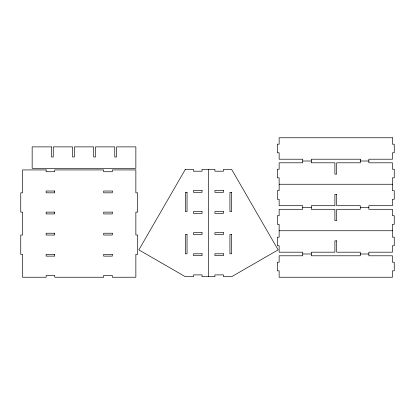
<?xml version="1.0" encoding="UTF-8"?>
<svg xmlns="http://www.w3.org/2000/svg" width="415" height="415" viewBox="0 0 415 415"><rect width="100%" height="100%" fill="white"/><g stroke="black" fill="none" stroke-linecap="round" stroke-linejoin="round"><path stroke-width="0.62" d="M302.727 161.01L311.307 161.01M360.282 161.01L368.862 161.01M279.139 184.255L392.45 184.255M302.727 207.5L311.307 207.5M360.282 207.5L368.862 207.5M279.139 230.745L392.45 230.745M302.727 253.99L311.307 253.99M360.282 253.99L368.862 253.99M208.486 169.393L208.486 276.696M185.318 169.393L138.854 249.872L185.318 276.696L193.478 276.696L193.478 274.896L202.053 274.896L202.053 276.696L214.918 276.696L214.918 274.896L223.498 274.896L223.498 276.696L231.653 276.696L278.117 249.872L231.653 169.393L223.498 169.393L223.498 171.198L214.918 171.198L214.918 169.393L202.053 169.393L202.053 171.198L193.478 171.198L193.478 169.393L185.318 169.393M392.45 137.764L279.139 137.764L279.139 144.197L277.339 144.197L277.339 152.777L279.139 152.777L279.139 159.21L302.727 159.21L302.727 162.81L279.139 162.81L279.139 169.242L277.339 169.242L277.339 177.822L279.139 177.822L279.139 190.687L277.339 190.687L277.339 199.267L279.139 199.267L279.139 205.7L302.727 205.7L302.727 209.3L279.139 209.3L279.139 215.733L277.339 215.733L277.339 224.313L279.139 224.313L279.139 237.178L277.339 237.178L277.339 245.758L279.139 245.758L279.139 252.19L302.727 252.19L302.727 255.79L279.139 255.79L279.139 262.223L277.339 262.223L277.339 270.803L279.139 270.803L279.139 277.236L392.45 277.236L392.45 270.803L394.25 270.803L394.25 262.223L392.45 262.223L392.45 255.79L368.862 255.79L368.862 252.19L392.45 252.19L392.45 245.758L394.25 245.758L394.25 237.178L392.45 237.178L392.45 224.313L394.25 224.313L394.25 215.733L392.45 215.733L392.45 209.3L368.862 209.3L368.862 205.7L392.45 205.7L392.45 199.267L394.25 199.267L394.25 190.687L392.45 190.687L392.45 177.822L394.25 177.822L394.25 169.242L392.45 169.242L392.45 162.81L368.862 162.81L368.862 159.21L392.45 159.21L392.45 152.777L394.25 152.777L394.25 144.197L392.45 144.197L392.45 137.764M51.455 146.879L32.157 146.879L32.157 168.324L135.861 168.324L135.861 146.879L116.558 146.879L116.558 156.995L114.758 156.995L114.758 146.879L95.46 146.879L95.46 156.995L93.66 156.995L93.66 146.879L74.358 146.879L74.358 156.995L72.558 156.995L72.558 146.879L53.26 146.879L53.26 156.995L51.455 156.995L51.455 146.879M360.282 159.21L311.307 159.21L311.307 162.81L334.895 162.81L334.895 174.139L336.695 174.139L336.695 162.81L360.282 162.81L360.282 159.21M46.138 169.932L22.55 169.932L22.55 192.835L20.75 192.835L20.75 212.132L22.55 212.132L22.55 235.035L20.75 235.035L20.75 254.333L22.55 254.333L22.55 277.236L46.138 277.236L46.138 275.436L54.718 275.436L54.718 277.236L103.693 277.236L103.693 275.436L112.273 275.436L112.273 277.236L135.861 277.236L135.861 254.333L137.661 254.333L137.661 235.035L135.861 235.035L135.861 212.132L137.661 212.132L137.661 192.835L135.861 192.835L135.861 169.932L112.273 169.932L112.273 171.732L103.693 171.732L103.693 169.932L54.718 169.932L54.718 171.732L46.138 171.732L46.138 169.932M202.053 190.495L193.478 190.495L193.478 192.295L202.053 192.295L202.053 190.495M223.498 190.495L214.918 190.495L214.918 192.295L223.498 192.295L223.498 190.495M54.718 191.03L46.138 191.03L46.138 192.835L54.718 192.835L54.718 191.03M112.273 191.03L103.693 191.03L103.693 192.835L112.273 192.835L112.273 191.03M187.041 192.295L185.318 192.295L185.318 211.598L187.041 211.598L187.041 192.295M231.653 192.295L229.931 192.295L229.931 211.598L231.653 211.598L231.653 192.295M336.695 194.376L334.895 194.376L334.895 205.7L311.307 205.7L311.307 209.3L334.895 209.3L334.895 220.624L336.695 220.624L336.695 209.3L360.282 209.3L360.282 205.7L336.695 205.7L336.695 194.376M202.053 211.598L193.478 211.598L193.478 213.398L202.053 213.398L202.053 211.598M223.498 211.598L214.918 211.598L214.918 213.398L223.498 213.398L223.498 211.598M54.718 212.132L46.138 212.132L46.138 213.933L54.718 213.933L54.718 212.132M112.273 212.132L103.693 212.132L103.693 213.933L112.273 213.933L112.273 212.132M202.053 232.696L193.478 232.696L193.478 234.496L202.053 234.496L202.053 232.696M223.498 232.696L214.918 232.696L214.918 234.496L223.498 234.496L223.498 232.696M54.718 233.23L46.138 233.23L46.138 235.035L54.718 235.035L54.718 233.23M112.273 233.23L103.693 233.23L103.693 235.035L112.273 235.035L112.273 233.23M187.041 234.496L185.318 234.496L185.318 253.798L187.041 253.798L187.041 234.496M231.653 234.496L229.931 234.496L229.931 253.798L231.653 253.798L231.653 234.496M336.695 240.861L334.895 240.861L334.895 252.19L311.307 252.19L311.307 255.79L360.282 255.79L360.282 252.19L336.695 252.19L336.695 240.861M202.053 253.798L193.478 253.798L193.478 255.599L202.053 255.599L202.053 253.798M223.498 253.798L214.918 253.798L214.918 255.599L223.498 255.599L223.498 253.798M54.718 254.333L46.138 254.333L46.138 256.133L54.718 256.133L54.718 254.333M112.273 254.333L103.693 254.333L103.693 256.133L112.273 256.133L112.273 254.333"/></g></svg>
